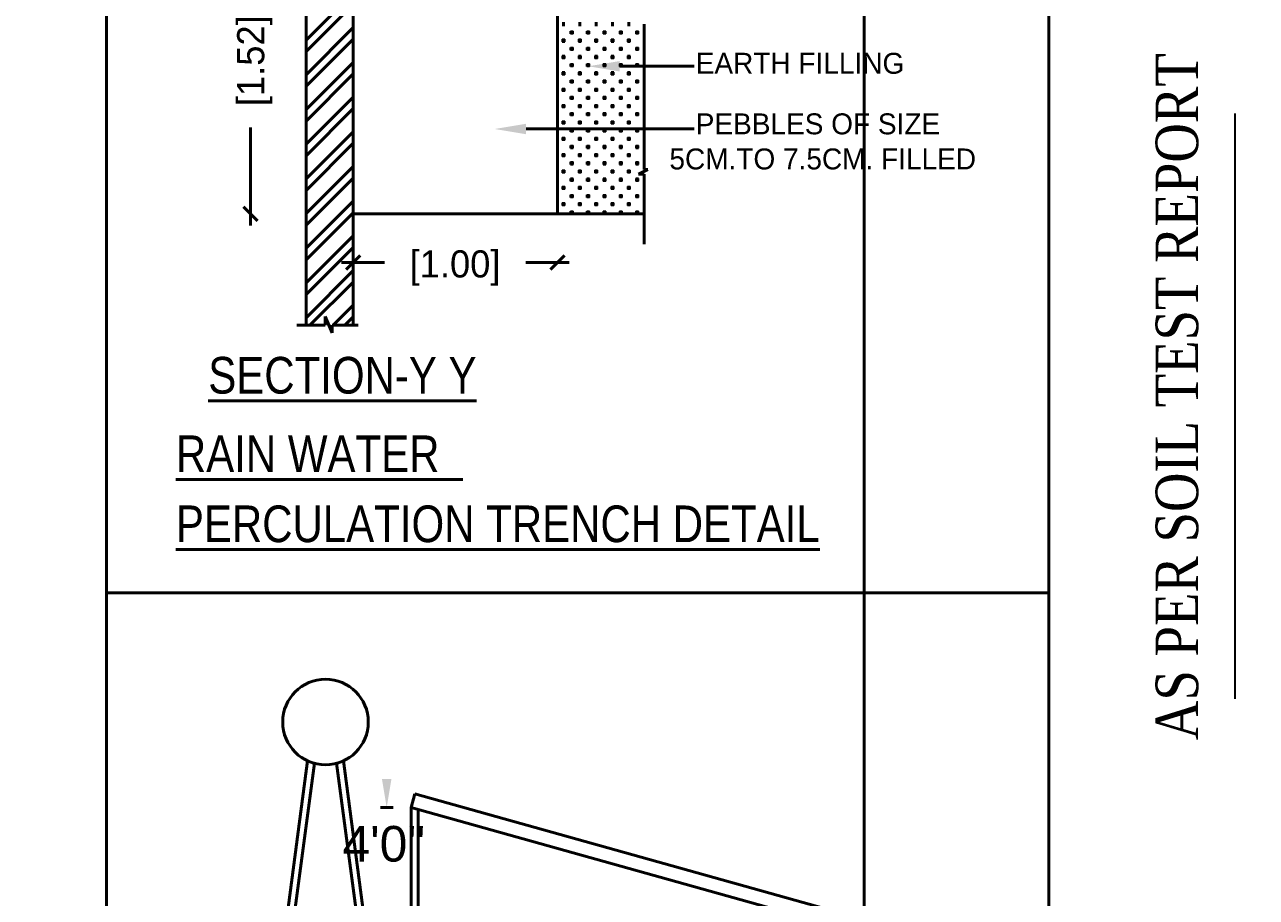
# Model space of a CAD drawing. Header units: metres. Extents: x 3592 to 3825, y 373 to 546.
# Drawn here: x 3660.73 to 3668.46, y 463.1 to 468.58 of the extents above; entities that cross this region are included whole.
import ezdxf

# ---------------------------------------------------------------- set-up
doc = ezdxf.new("R2010")
doc.units = ezdxf.units.M
for name, color, linetype, lineweight in [('2CON', 1, 'Continuous', 35), ('4CON', 3, 'Continuous', 35), ('5CON', 2, 'Continuous', 35), ('wall', 7, 'Continuous', 30)]:
    doc.layers.add(name, color=color, linetype=linetype, lineweight=lineweight)
doc.layers.add('DIM', color=9, linetype='Continuous')
doc.styles.add('t11', font='ARIALN.TTF', dxfattribs={"height": 9})
doc.styles.add('t14', font='BKANT.TTF')
doc.styles.add('t19', font='times.ttf')
doc.styles.add('t22', font='MTCORSVA.TTF', dxfattribs={"height": 5000})
doc.styles.add('t3', font='arial.ttf')

# ---------------------------------------------------------------- blocks, each defined once
blk = doc.blocks.new('RGHG')
at = {"color": 0, "linetype": 'ByBlock', "lineweight": 40}
blk.add_lwpolyline([(286083.35, 36993.59), (286517.28, 36993.59), (286517.28, 37331.41), (286083.35, 37331.41)], close=True, dxfattribs=at)
blk = doc.blocks.new('FHFGHF')
at = {"color": 0, "lineweight": 40}
for p, q in [((285648.55064, 36836.94358), (285642.12452, 36788.44115)), ((285650.39458, 36836.27739), (285643.80294, 36786.52569)), ((285656.33244, 36836.27739), (285662.92408, 36786.52569)), ((285658.17638, 36836.94358), (285664.6025, 36788.44115)), ((285677.38182, 36828.12319), (285676.34905, 36824.4341)), ((285677.38182, 36828.12319), (285792.30955, 36795.94894)), ((285671.55062, 36824.4341), (285668.12262, 36824.4341)), ((285676.34905, 36824.4341), (285791.27678, 36792.25985)), ((285676.34905, 36788.44115), (285676.34905, 36824.4341)), ((285678.26452, 36786.52569), (285678.26452, 36823.89787))]:
    blk.add_line(p, q, dxfattribs=at)
at = {"color": 0, "linetype": 'ByBlock', "lineweight": 40}
blk.add_lwpolyline([(285594.52468, 36565.66583), (285847.725, 36565.66583), (285847.725, 36882.11349), (285594.52468, 36882.11349)], close=True, dxfattribs=at)
at = {"color": 0, "lineweight": 40}
blk.add_circle((285653.36351, 36847.38006), 11.49277, dxfattribs=at)
blk.add_solid([(285668.52859, 36832.09595), (285671.08254, 36832.09595), (285669.80557, 36824.4341)], dxfattribs=at)
at = {"color": 0, "lineweight": 40, "insert": (285657.92476, 36819.44372), "char_height": 9.57731, "width": 230.8948393, "attachment_point": 1, "style": 't3'}
blk.add_mtext('4\'0"', dxfattribs=at)
blk = doc.blocks.new('DGGHFHHJFF')
at = {"color": 0, "linetype": 'ByBlock', "lineweight": 40}
for p, q in [((286289.66, 36346.67), (286293.26, 36343.07)), ((286319.72, 36334.1), (286316.12, 36330.5)), ((286368.77, 36330.5), (286372.37, 36334.1))]:
    blk.add_line(p, q, dxfattribs=at)
blk.add_lwpolyline([(286254.32, 36247.13), (286497.27, 36247.13), (286497.27, 36472.65), (286254.32, 36472.65)], close=True, dxfattribs=at)
at = {"layer": '2CON', "color": 0, "lineweight": 40}
for p, q in [((286305.77, 36465.2), (286305.77, 36316.12)), ((286317.92, 36465.2), (286317.92, 36316.12)), ((286370.57, 36425.88), (286370.57, 36344.87)), ((286305.77, 36389.69), (286317.92, 36401.84)), ((286305.77, 36386.71), (286317.92, 36398.86)), ((286305.77, 36380.74), (286317.92, 36392.89)), ((286372.13, 36393.24), (286372.13, 36394.29)), ((286376.35, 36393.24), (286376.35, 36394.29)), ((286380.56, 36393.24), (286380.56, 36394.29)), ((286384.78, 36393.24), (286384.78, 36394.29)), ((286389, 36393.24), (286389, 36394.29)), ((286392.94, 36356.27), (286392.94, 36393.76)), ((286305.77, 36377.76), (286317.92, 36389.91)), ((286372.13, 36389.02), (286372.13, 36390.07)), ((286373.71, 36391.65), (286374.76, 36391.65)), ((286374.24, 36391.13), (286374.24, 36392.18)), ((286376.35, 36389.02), (286376.35, 36390.07)), ((286377.93, 36391.65), (286378.98, 36391.65)), ((286378.45, 36391.13), (286378.45, 36392.18)), ((286380.56, 36389.02), (286380.56, 36390.07)), ((286382.15, 36391.65), (286383.2, 36391.65)), ((286382.67, 36391.13), (286382.67, 36392.18)), ((286384.78, 36389.02), (286384.78, 36390.07)), ((286386.37, 36391.65), (286387.42, 36391.65)), ((286386.89, 36391.13), (286386.89, 36392.18)), ((286389, 36389.02), (286389, 36390.07)), ((286390.58, 36391.65), (286391.64, 36391.65)), ((286391.11, 36391.13), (286391.11, 36392.18)), ((286371.6, 36389.54), (286372.65, 36389.54)), ((286373.71, 36387.43), (286374.76, 36387.43)), ((286374.24, 36386.91), (286374.24, 36387.96)), ((286375.82, 36389.54), (286376.87, 36389.54)), ((286377.93, 36387.43), (286378.98, 36387.43)), ((286378.45, 36386.91), (286378.45, 36387.96)), ((286380.04, 36389.54), (286381.09, 36389.54)), ((286382.15, 36387.43), (286383.2, 36387.43)), ((286382.67, 36386.91), (286382.67, 36387.96)), ((286384.26, 36389.54), (286385.31, 36389.54)), ((286386.37, 36387.43), (286387.42, 36387.43)), ((286386.89, 36386.91), (286386.89, 36387.96)), ((286388.48, 36389.54), (286389.53, 36389.54)), ((286390.58, 36387.43), (286391.64, 36387.43)), ((286391.11, 36386.91), (286391.11, 36387.96)), ((286392.69, 36389.54), (286392.94, 36389.54)), ((286305.77, 36371.79), (286317.92, 36383.94)), ((286371.6, 36385.32), (286372.65, 36385.32)), ((286372.13, 36384.8), (286372.13, 36385.85)), ((286374.24, 36382.69), (286374.24, 36383.74)), ((286375.82, 36385.32), (286376.87, 36385.32)), ((286376.35, 36384.8), (286376.35, 36385.85)), ((286378.45, 36382.69), (286378.45, 36383.74)), ((286380.04, 36385.32), (286381.09, 36385.32)), ((286380.56, 36384.8), (286380.56, 36385.85)), ((286382.67, 36382.69), (286382.67, 36383.74)), ((286384.26, 36385.32), (286385.31, 36385.32)), ((286384.78, 36384.8), (286384.78, 36385.85)), ((286386.89, 36382.69), (286386.89, 36383.74)), ((286388.48, 36385.32), (286389.53, 36385.32)), ((286389, 36384.8), (286389, 36385.85)), ((286391.11, 36382.69), (286391.11, 36383.74)), ((286392.69, 36385.32), (286392.94, 36385.32)), ((286305.77, 36368.81), (286317.92, 36380.96)), ((286371.6, 36381.11), (286372.65, 36381.11)), ((286372.13, 36380.58), (286372.13, 36381.63)), ((286373.71, 36383.22), (286374.76, 36383.22)), ((286375.82, 36381.11), (286376.87, 36381.11)), ((286376.35, 36380.58), (286376.35, 36381.63)), ((286377.93, 36383.22), (286378.98, 36383.22)), ((286380.04, 36381.11), (286381.09, 36381.11)), ((286380.56, 36380.58), (286380.56, 36381.63)), ((286382.15, 36383.22), (286383.2, 36383.22)), ((286384.26, 36381.11), (286385.31, 36381.11)), ((286384.78, 36380.58), (286384.78, 36381.63)), ((286386.37, 36383.22), (286387.42, 36383.22)), ((286386.62, 36382.93), (286405.8, 36382.93)), ((286388.48, 36381.11), (286389.53, 36381.11)), ((286389, 36380.58), (286389, 36381.63)), ((286390.58, 36383.22), (286391.64, 36383.22)), ((286392.69, 36381.11), (286392.94, 36381.11)), ((286372.13, 36376.36), (286372.13, 36377.41)), ((286373.71, 36379), (286374.76, 36379)), ((286374.24, 36378.47), (286374.24, 36379.52)), ((286376.35, 36376.36), (286376.35, 36377.41)), ((286377.93, 36379), (286378.98, 36379)), ((286378.45, 36378.47), (286378.45, 36379.52)), ((286380.56, 36376.36), (286380.56, 36377.41)), ((286382.15, 36379), (286383.2, 36379)), ((286382.67, 36378.47), (286382.67, 36379.52)), ((286384.78, 36376.36), (286384.78, 36377.41)), ((286386.37, 36379), (286387.42, 36379)), ((286386.89, 36378.47), (286386.89, 36379.52)), ((286389, 36376.36), (286389, 36377.41)), ((286390.58, 36379), (286391.64, 36379)), ((286391.11, 36378.47), (286391.11, 36379.52)), ((286305.77, 36362.84), (286317.92, 36374.99)), ((286371.6, 36376.89), (286372.65, 36376.89)), ((286373.71, 36374.78), (286374.76, 36374.78)), ((286374.24, 36374.25), (286374.24, 36375.3)), ((286375.82, 36376.89), (286376.87, 36376.89)), ((286377.93, 36374.78), (286378.98, 36374.78)), ((286378.45, 36374.25), (286378.45, 36375.3)), ((286380.04, 36376.89), (286381.09, 36376.89)), ((286382.15, 36374.78), (286383.2, 36374.78)), ((286382.67, 36374.25), (286382.67, 36375.3)), ((286384.26, 36376.89), (286385.31, 36376.89)), ((286386.37, 36374.78), (286387.42, 36374.78)), ((286386.89, 36374.25), (286386.89, 36375.3)), ((286388.48, 36376.89), (286389.53, 36376.89)), ((286390.58, 36374.78), (286391.64, 36374.78)), ((286391.11, 36374.25), (286391.11, 36375.3)), ((286392.69, 36376.89), (286392.94, 36376.89)), ((286305.77, 36359.86), (286317.92, 36372.01)), ((286371.6, 36372.67), (286372.65, 36372.67)), ((286372.13, 36372.14), (286372.13, 36373.19)), ((286373.71, 36370.56), (286374.76, 36370.56)), ((286374.24, 36370.03), (286374.24, 36371.09)), ((286375.82, 36372.67), (286376.87, 36372.67)), ((286376.35, 36372.14), (286376.35, 36373.19)), ((286377.93, 36370.56), (286378.98, 36370.56)), ((286378.45, 36370.03), (286378.45, 36371.09)), ((286380.04, 36372.67), (286381.09, 36372.67)), ((286380.56, 36372.14), (286380.56, 36373.19)), ((286382.15, 36370.56), (286383.2, 36370.56)), ((286382.67, 36370.03), (286382.67, 36371.09)), ((286384.26, 36372.67), (286385.31, 36372.67)), ((286384.78, 36372.14), (286384.78, 36373.19)), ((286386.37, 36370.56), (286387.42, 36370.56)), ((286386.89, 36370.03), (286386.89, 36371.09)), ((286388.48, 36372.67), (286389.53, 36372.67)), ((286389, 36372.14), (286389, 36373.19)), ((286390.58, 36370.56), (286391.64, 36370.56)), ((286391.11, 36370.03), (286391.11, 36371.09)), ((286392.69, 36372.67), (286392.94, 36372.67)), ((286371.6, 36368.45), (286372.65, 36368.45)), ((286372.13, 36367.92), (286372.13, 36368.98)), ((286375.82, 36368.45), (286376.87, 36368.45)), ((286376.35, 36367.92), (286376.35, 36368.98)), ((286380.04, 36368.45), (286381.09, 36368.45)), ((286380.56, 36367.92), (286380.56, 36368.98)), ((286384.26, 36368.45), (286385.31, 36368.45)), ((286384.78, 36367.92), (286384.78, 36368.98)), ((286388.48, 36368.45), (286389.53, 36368.45)), ((286389, 36367.92), (286389, 36368.98)), ((286392.69, 36368.45), (286392.94, 36368.45)), ((286305.77, 36353.89), (286317.92, 36366.04)), ((286362.49, 36366.76), (286405.86, 36366.76)), ((286371.6, 36364.23), (286372.65, 36364.23)), ((286372.13, 36363.7), (286372.13, 36364.76)), ((286373.71, 36366.34), (286374.76, 36366.34)), ((286374.24, 36365.81), (286374.24, 36366.87)), ((286375.82, 36364.23), (286376.87, 36364.23)), ((286376.35, 36363.7), (286376.35, 36364.76)), ((286377.93, 36366.34), (286378.98, 36366.34)), ((286378.45, 36365.81), (286378.45, 36366.87)), ((286380.04, 36364.23), (286381.09, 36364.23)), ((286380.56, 36363.7), (286380.56, 36364.76)), ((286382.15, 36366.34), (286383.2, 36366.34)), ((286382.67, 36365.81), (286382.67, 36366.87)), ((286384.26, 36364.23), (286385.31, 36364.23)), ((286384.78, 36363.7), (286384.78, 36364.76)), ((286386.37, 36366.34), (286387.42, 36366.34)), ((286386.89, 36365.81), (286386.89, 36366.87)), ((286388.48, 36364.23), (286389.53, 36364.23)), ((286389, 36363.7), (286389, 36364.76)), ((286390.58, 36366.34), (286391.64, 36366.34)), ((286391.11, 36365.81), (286391.11, 36366.87)), ((286392.69, 36364.23), (286392.94, 36364.23)), ((286305.77, 36350.91), (286317.92, 36363.06)), ((286373.71, 36362.12), (286374.76, 36362.12)), ((286374.24, 36361.59), (286374.24, 36362.65)), ((286377.93, 36362.12), (286378.98, 36362.12)), ((286378.45, 36361.59), (286378.45, 36362.65)), ((286382.15, 36362.12), (286383.2, 36362.12)), ((286382.67, 36361.59), (286382.67, 36362.65)), ((286386.37, 36362.12), (286387.42, 36362.12)), ((286386.89, 36361.59), (286386.89, 36362.65)), ((286390.58, 36362.12), (286391.64, 36362.12)), ((286391.11, 36361.59), (286391.11, 36362.65)), ((286371.6, 36360.01), (286372.65, 36360.01)), ((286372.13, 36359.48), (286372.13, 36360.54)), ((286373.71, 36357.9), (286374.76, 36357.9)), ((286374.24, 36357.37), (286374.24, 36358.43)), ((286375.82, 36360.01), (286376.87, 36360.01)), ((286376.35, 36359.48), (286376.35, 36360.54)), ((286377.93, 36357.9), (286378.98, 36357.9)), ((286378.45, 36357.37), (286378.45, 36358.43)), ((286380.04, 36360.01), (286381.09, 36360.01)), ((286380.56, 36359.48), (286380.56, 36360.54)), ((286382.15, 36357.9), (286383.2, 36357.9)), ((286382.67, 36357.37), (286382.67, 36358.43)), ((286384.26, 36360.01), (286385.31, 36360.01)), ((286384.78, 36359.48), (286384.78, 36360.54)), ((286386.37, 36357.9), (286387.42, 36357.9)), ((286386.89, 36357.37), (286386.89, 36358.43)), ((286388.48, 36360.01), (286389.53, 36360.01)), ((286389, 36359.48), (286389, 36360.54)), ((286390.58, 36357.9), (286391.64, 36357.9)), ((286391.11, 36357.37), (286391.11, 36358.43)), ((286392.69, 36360.01), (286392.94, 36360.01)), ((286305.77, 36344.94), (286317.92, 36357.09)), ((286371.6, 36355.79), (286372.65, 36355.79)), ((286372.13, 36355.26), (286372.13, 36356.32)), ((286375.82, 36355.79), (286376.87, 36355.79)), ((286376.35, 36355.26), (286376.35, 36356.32)), ((286380.04, 36355.79), (286381.09, 36355.79)), ((286380.56, 36355.26), (286380.56, 36356.32)), ((286384.26, 36355.79), (286385.31, 36355.79)), ((286384.78, 36355.26), (286384.78, 36356.32)), ((286388.48, 36355.79), (286389.53, 36355.79)), ((286389, 36355.26), (286389, 36356.32)), ((286391.47, 36355.14), (286393.9, 36356.27)), ((286392.94, 36355.14), (286391.47, 36355.14)), ((286392.69, 36355.79), (286392.94, 36355.79)), ((286393.9, 36356.27), (286392.94, 36356.27)), ((286392.94, 36337.01), (286392.94, 36355.14)), ((286305.77, 36341.96), (286317.92, 36354.11)), ((286371.6, 36351.57), (286372.65, 36351.57)), ((286372.13, 36351.04), (286372.13, 36352.1)), ((286373.71, 36353.68), (286374.76, 36353.68)), ((286374.24, 36353.15), (286374.24, 36354.21)), ((286375.82, 36351.57), (286376.87, 36351.57)), ((286376.35, 36351.04), (286376.35, 36352.1)), ((286377.93, 36353.68), (286378.98, 36353.68)), ((286378.45, 36353.15), (286378.45, 36354.21)), ((286380.04, 36351.57), (286381.09, 36351.57)), ((286380.56, 36351.04), (286380.56, 36352.1)), ((286382.15, 36353.68), (286383.2, 36353.68)), ((286382.67, 36353.15), (286382.67, 36354.21)), ((286384.26, 36351.57), (286385.31, 36351.57)), ((286384.78, 36351.04), (286384.78, 36352.1)), ((286386.37, 36353.68), (286387.42, 36353.68)), ((286386.89, 36353.15), (286386.89, 36354.21)), ((286388.48, 36351.57), (286389.53, 36351.57)), ((286389, 36351.04), (286389, 36352.1)), ((286390.58, 36353.68), (286391.64, 36353.68)), ((286391.11, 36353.15), (286391.11, 36354.21)), ((286392.69, 36351.57), (286392.94, 36351.57)), ((286373.71, 36349.46), (286374.76, 36349.46)), ((286374.24, 36348.93), (286374.24, 36349.99)), ((286377.93, 36349.46), (286378.98, 36349.46)), ((286378.45, 36348.93), (286378.45, 36349.99)), ((286382.15, 36349.46), (286383.2, 36349.46)), ((286382.67, 36348.93), (286382.67, 36349.99)), ((286386.37, 36349.46), (286387.42, 36349.46)), ((286386.89, 36348.93), (286386.89, 36349.99)), ((286390.58, 36349.46), (286391.64, 36349.46)), ((286391.11, 36348.93), (286391.11, 36349.99)), ((286305.77, 36335.99), (286317.92, 36348.14)), ((286305.77, 36333.01), (286317.92, 36345.16)), ((286371.6, 36347.35), (286372.65, 36347.35)), ((286372.13, 36346.83), (286372.13, 36347.88)), ((286373.71, 36345.24), (286374.76, 36345.24)), ((286374.24, 36344.87), (286374.24, 36345.77)), ((286375.82, 36347.35), (286376.87, 36347.35)), ((286376.35, 36346.83), (286376.35, 36347.88)), ((286377.93, 36345.24), (286378.98, 36345.24)), ((286378.45, 36344.87), (286378.45, 36345.77)), ((286380.04, 36347.35), (286381.09, 36347.35)), ((286380.56, 36346.83), (286380.56, 36347.88)), ((286382.15, 36345.24), (286383.2, 36345.24)), ((286382.67, 36344.87), (286382.67, 36345.77)), ((286384.26, 36347.35), (286385.31, 36347.35)), ((286384.78, 36346.83), (286384.78, 36347.88)), ((286386.37, 36345.24), (286387.42, 36345.24)), ((286386.89, 36344.87), (286386.89, 36345.77)), ((286388.48, 36347.35), (286389.53, 36347.35)), ((286389, 36346.83), (286389, 36347.88)), ((286390.58, 36345.24), (286391.64, 36345.24)), ((286391.11, 36344.87), (286391.11, 36345.77)), ((286392.69, 36347.35), (286392.94, 36347.35)), ((286317.92, 36344.87), (286370.57, 36344.87)), ((286370.57, 36344.87), (286392.94, 36344.87)), ((286305.77, 36327.04), (286317.92, 36339.19)), ((286305.77, 36324.06), (286317.92, 36336.21)), ((286305.77, 36318.09), (286317.92, 36330.24)), ((286306.78, 36316.12), (286317.92, 36327.26)), ((286312.75, 36316.12), (286317.92, 36321.29)), ((286310.68, 36316.12), (286310.68, 36318.4)), ((286310.68, 36318.4), (286312.49, 36314.17)), ((286315.73, 36316.12), (286317.92, 36318.31)), ((286303.41, 36316.12), (286310.68, 36316.12)), ((286311.98, 36315.36), (286312.49, 36315.87)), ((286312.49, 36314.17), (286312.49, 36316.12)), ((286312.49, 36316.12), (286319.16, 36316.12))]:
    blk.add_line(p, q, dxfattribs=at)
for points in [[(286386.62, 36381.58), (286386.62, 36384.28), (286378.52, 36382.93)], [(286362.49, 36365.41), (286362.49, 36368.11), (286354.39, 36366.76)]]:
    blk.add_solid(points, dxfattribs=at)
at = {"layer": 'DIM', "color": 0, "lineweight": 40}
for p, q in [((286314.92, 36332.3), (286326.03, 36332.3)), ((286373.57, 36332.3), (286362.46, 36332.3))]:
    blk.add_line(p, q, dxfattribs=at)
at = {"layer": 'wall', "color": 0, "lineweight": 40}
blk.add_line((286291.46, 36341.87), (286291.46, 36367.16), dxfattribs=at)
at = {"layer": '4CON', "color": 0, "lineweight": 40, "style": 't22'}
for s, p in [('EARTH FILLING', (286406.22, 36381)), ('PEBBLES OF SIZE ', (286406.22, 36365.38)), (' 5CM.TO 7.5CM. FILLED', (286397.43, 36356.33))]:
    blk.add_text(s, height=5.4004, dxfattribs=at).set_placement(p)
at = {"layer": '5CON', "color": 0, "lineweight": 40, "ltscale": 0.25, "style": 't11'}
for s, p in [('%%uSECTION-Y Y', (286280.56, 36298.52)), ('%%uRAIN WATER  ', (286272.21, 36278.26)), ('%%uPERCULATION TRENCH DETAIL', (286272.21, 36260.2))]:
    blk.add_text(s, height=9.4507, dxfattribs=at).set_placement(p)
at = {"layer": 'DIM', "color": 0, "lineweight": 40, "style": 't14'}
blk.add_text('[1.00]', height=7, dxfattribs=at).set_placement((286332.46, 36328.46))
at = {"layer": 'wall', "color": 0, "lineweight": 40, "style": 't14'}
blk.add_text('[1.52]', height=7, rotation=90, dxfattribs=at).set_placement((286294.99, 36372.66))
blk = doc.blocks.new('GDFGDF')
at = {"color": 1}
blk.add_line((285392.944, 36821.196), (285392.944, 36730.88), dxfattribs=at)
at = {"color": 0, "linetype": 'ByBlock', "lineweight": 40}
blk.add_lwpolyline([(285335.837, 36882.113), (285574.929, 36882.113), (285574.929, 36565.666), (285335.837, 36565.666)], close=True, dxfattribs=at)
at = {"color": 0, "lineweight": 40, "style": 't19', "width": 0.85}
blk.add_text('AS PER SOIL TEST REPORT', height=6.57072, rotation=90, dxfattribs=at).set_placement((285387.308, 36724.546))

msp = doc.modelspace()

# ---------------------------------------------------------------- linework, layer by layer
at = {"extrusion": (-4.12703e-05, 0, 1), "elevation": -0.14911}
msp.add_lwpolyline([(3627.83337, 470.49794), (3627.83337, 457.62569), (3687.7044, 457.62569), (3687.7044, 470.49794)], close=True, dxfattribs=at)

# ---------------------------------------------------------------- block references
at = {"extrusion": (-4.12703e-05, -0.000191955, 1)}
for name, p, xscale, yscale, zscale in [('RGHG', (-7256.23421, -951.98126, -0.23942), 0.0381040884804032, 0.0381040884804032, 0.0381040884804032), ('GDFGDF', (-7940.7161, -1029.76996, -0.23942), 0.0406773780484399, 0.0406773780484399, 0.0406773780484399), ('FHFGHF', (-3004.94199, -395.86963, -0.23942), 0.0233414397806144, 0.0233414397806144, 0.0233414397806144)]:
    msp.add_blockref(name, p, dxfattribs=dict(at, xscale=xscale, yscale=yscale, zscale=zscale))
at = {"extrusion": (-4.12703e-05, -0.000191965, 1), "xscale": 0.0243261998376459, "yscale": 0.0243261998376459, "zscale": 0.0243261998376459}
msp.add_blockref('DGGHFHHJFF', (-3302.23441, -416.74299, -0.23943), dxfattribs=at)

doc.saveas('drawing.dxf')
